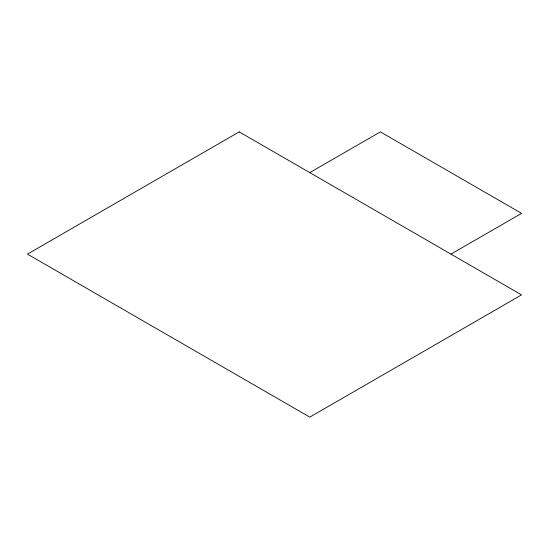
<?xml version="1.0" encoding="UTF-8"?>
<svg xmlns="http://www.w3.org/2000/svg" width="549" height="549" viewBox="0 0 549 549"><rect width="100%" height="100%" fill="white"/><g stroke="black" fill="none" stroke-linecap="round" stroke-linejoin="round"><path stroke-width="0.82" d="M309.794 172.619L380.382 131.87L521.55 213.369L450.962 254.125M239.206 131.87L27.45 254.125L309.794 417.13L521.55 294.875L239.206 131.87"/></g></svg>
